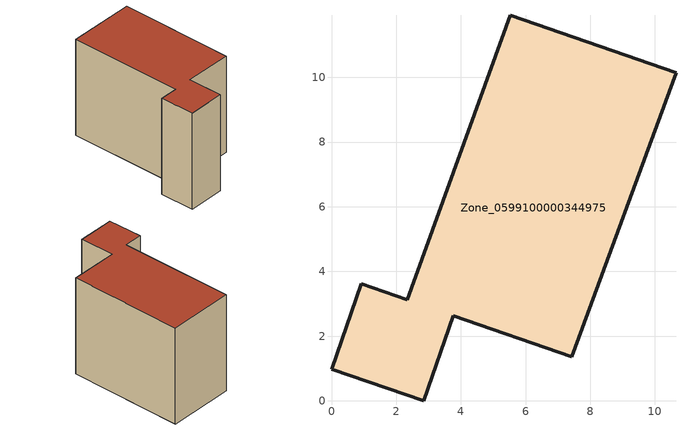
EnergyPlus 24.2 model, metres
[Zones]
Zone_0599100000344975
 floor ground (C_G): 2.85,0 0,0.98 0.92,3.62 2.35,3.12 5.52,11.93 10.65,10.14 7.43,1.36 3.77,2.63 z0
 wall outside (C_F): 2.35,3.12 0.92,3.62 0,0.98 2.85,0 3.77,2.63 7.43,1.36 10.65,10.14 5.52,11.93 2.35,3.12 z0:8.16
 roof outside (C_R): 10.65,10.14 5.52,11.93 2.35,3.12 0.92,3.62 0,0.98 2.85,0 3.77,2.63 7.43,1.36 z8.16
[BUILDING]
Pand.0599100000344975: North Axis=0; Terrain=City; Loads Convergence Tolerance Value=0.04; Temperature Convergence Tolerance Value=0.4; Solar Distribution=FullExterior; Maximum Number of Warmup Days=25; Minimum Number of Warmup Days=1
[Site:Location]
Rotterdam.The.Hague.AP_ZH_NLD Design_Conditions: Latitude=51.96; Longitude=4.45; Time Zone=1; Elevation=-4.5
[SITE:GROUNDTEMPERATURE:BUILDINGSURFACE]
18, 18, 18, 18, 18, 18, 18, 18, 18, 18, 18, 18
[MATERIAL] Thermal Absorptance=0.9; Solar Absorptance=0.7; Visible Absorptance=0.7
Name | Roughness | Thickness | Conductivity | Density | Specific Heat
G.TI.1992-2005 | MediumSmooth | 0.15 | 0.06 | 540 | 1210
F.TI.1992-2005 | Rough | 0.3 | 0.12 | 1920 | 840
R.TI.1992-2005 | MediumRough | 0.2 | 0.08 | 1500 | 1000
[CONSTRUCTION]
C_G: G.TI.1992-2005
C_F: F.TI.1992-2005
C_R: R.TI.1992-2005
[ZONE]
Zone_0599100000344975: Type=1; Multiplier=1; Ceiling Height=Autocalculate; Volume=Autocalculate; Floor Area=autocalculate; Part of Total Floor Area=Yes
[ZONEINFILTRATION:DESIGNFLOWRATE]
Infil_Zone_0599100000344975: Zone or ZoneList or Space or SpaceList=Zone_0599100000344975; Schedule=AlwaysOn; Design Flow Rate Calculation Method=Flow/Area; Flow Rate per Floor Area=0.0015; Constant Term Coefficient=1; Temperature Term Coefficient=0; Velocity Term Coefficient=0; Velocity Squared Term Coefficient=0
[HVACTEMPLATE:ZONE:IDEALLOADSAIRSYSTEM]
Zone_0599100000344975: Maximum Heating Supply Air Temperature=50; Minimum Cooling Supply Air Temperature=13; Maximum Heating Supply Air Humidity Ratio=0.0156; Minimum Cooling Supply Air Humidity Ratio=0.0077; Heating Limit=NoLimit; Cooling Limit=NoLimit; Dehumidification Control Type=ConstantSensibleHeatRatio; Cooling Sensible Heat Ratio=0.7; Dehumidification Setpoint=60; Humidification Control Type=None; Humidification Setpoint=30; Outdoor Air Method=None; Outdoor Air Flow Rate per Person=0.00944; Outdoor Air Flow Rate per Zone Floor Area=0; Outdoor Air Flow Rate per Zone=0; Demand Controlled Ventilation Type=None; Outdoor Air Economizer Type=NoEconomizer; Heat Recovery Type=None; Sensible Heat Recovery Effectiveness=0.7; Latent Heat Recovery Effectiveness=0.65
[ZONECONTROL:THERMOSTAT]
ThermostatControl_Zone_0599100000344975: Zone or ZoneList=Zone_0599100000344975; Control Type Schedule=DualSetpointControlType; Control 1=Thermostat_Zone_0599100000344975; Temperature Difference Between Cutout And Setpoint=0
[THERMOSTATSETPOINT:DUALSETPOINT]
Thermostat_Zone_0599100000344975: Heating Setpoint Temperature Schedule=HeatingSetpoint_Zone_0599100000344975; Cooling Setpoint Temperature Schedule=CoolingSetpoint_Zone_0599100000344975
[SCHEDULE:COMPACT]
HeatingSetpoint_Zone_0599100000344975: Through: 12/31, For: AllDays, Until: 24:00, 21
CoolingSetpoint_Zone_0599100000344975: Through: 12/31, For: AllDays, Until: 24:00, 24
DualSetpointControlType: Through: 12/31, For: AllDays, Until: 24:00, 4
AlwaysOn: Through: 12/31, For: AllDays, Until: 24:00, 1
